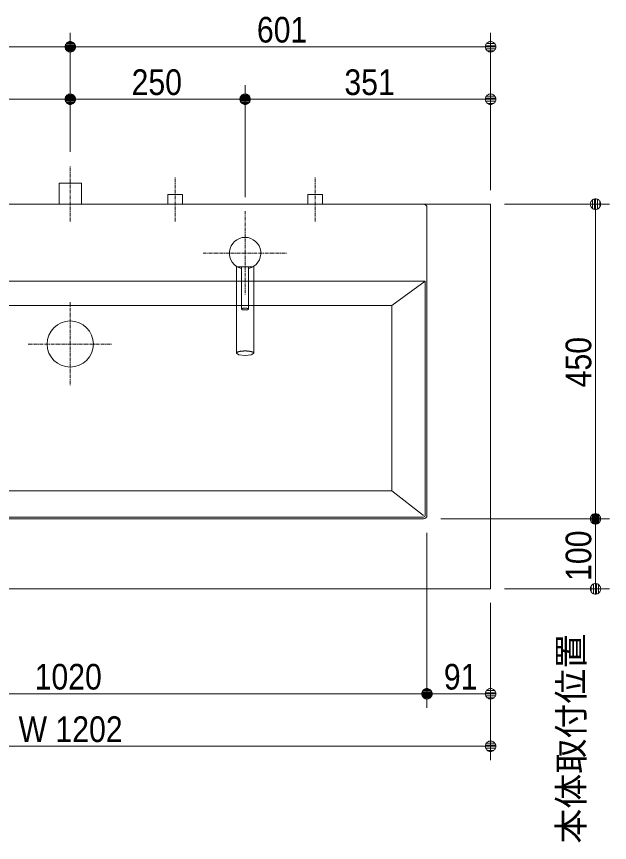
# Model space of a CAD drawing. Units: millimetres, scale not verified. Extents: x -6062 to 6062, y -3045 to 3045.
# Drawn here: x -4799 to -3952, y -733 to 448 of the extents above; entities that cross this region are included whole.
import ezdxf
from ezdxf.enums import TextEntityAlignment as Align

# ---------------------------------------------------------------- set-up
doc = ezdxf.new("R2010")
doc.units = ezdxf.units.MM
doc.header["$LTSCALE"] = 20
doc.linetypes.add('CHAIN1', pattern=[8, 5, -1, 1, -1])
for name, color, linetype, lineweight in [('0-1_5ボウル・キャビネット', 7, 'Continuous', 9), ('0-2_2寸法-1', 7, 'Continuous', 9), ('0-3_0', 7, 'Continuous', 9), ('0-4_2寸法-2', 7, 'Continuous', 9), ('0-5_4給排水', 7, 'Continuous', 9)]:
    doc.layers.add(name, color=color, linetype=linetype, lineweight=lineweight)
doc.styles.add('ＭＳ Ｐゴシック', font='')
doc.styles.get('ＭＳ Ｐゴシック').set_extended_font_data('MS PGothic')

# ---------------------------------------------------------------- blocks, each defined once
blk = doc.blocks.new('_Dot')
at = {"layer": '0-3_0'}
for p, q in [((-10, 0), (-20, 0)), ((9.78, 2), (-9.78, 2)), ((7.99, 6), (-7.99, 6)), ((9.16, -3.98), (-9.16, -3.98)), ((6, -7.98), (-6, -7.98))]:
    blk.add_line(p, q, dxfattribs=at)
for points in [[(10, 0), (9.92, 1.25), (9.69, 2.49), (9.3, 3.68), (8.76, 4.82), (8.09, 5.88), (7.29, 6.85), (6.37, 7.71), (5.36, 8.44), (4.26, 9.05), (3.09, 9.51), (1.87, 9.82), (0.63, 9.98), (-0.63, 9.98), (-1.87, 9.82), (-3.09, 9.51), (-4.26, 9.05), (-5.36, 8.44), (-6.37, 7.71), (-7.29, 6.85), (-8.09, 5.88), (-8.76, 4.82), (-9.3, 3.68), (-9.69, 2.49), (-9.92, 1.25), (-10, 0), (0, 0)], [(-10, 0), (-9.92, -1.25), (-9.69, -2.49), (-9.3, -3.68), (-8.76, -4.82), (-8.09, -5.88), (-7.29, -6.85), (-6.37, -7.71), (-5.36, -8.44), (-4.26, -9.05), (-3.09, -9.51), (-1.87, -9.82), (-0.63, -9.98), (0.63, -9.98), (1.87, -9.82), (3.09, -9.51), (4.26, -9.05), (5.36, -8.44), (6.37, -7.71), (7.29, -6.85), (8.09, -5.88), (8.76, -4.82), (9.3, -3.68), (9.69, -2.49), (9.92, -1.25), (10, 0), (0, 0)]]:
    blk.add_lwpolyline(points, close=True, dxfattribs=at)
blk = doc.blocks.new('グループ-19')
at = {"layer": '0-1_5ボウル・キャビネット'}
for p, q in [((-68800, 3600), (-48600, 3600)), ((-68900, -5300), (-68900, 3500)), ((-48500, 3500), (-48500, -5300)), ((-67900, 700), (-68850, 1400)), ((-49500, 700), (-48550, 1400)), ((-67900, -4600), (-68800, -5300)), ((-49500, -4600), (-48600, -5300)), ((-48600, -5350), (-68800, -5350)), ((-48600, -5400), (-68800, -5400))]:
    blk.add_line(p, q, dxfattribs=at)
at = {"layer": '0-1_5ボウル・キャビネット', "linetype": 'CHAIN1'}
for p, q in [((-58700, 800), (-58700, -1600)), ((-59900, -400), (-57500, -400))]:
    blk.add_line(p, q, dxfattribs=at)
at = {"layer": '0-1_5ボウル・キャビネット'}
blk.add_lwpolyline([(-68850, -5299.8), (-68850, 1400), (-48550, 1400), (-48550, -5299.8)], dxfattribs=at)
blk.add_lwpolyline([(-67900, 700), (-49500, 700), (-49500, -4600), (-67900, -4600)], close=True, dxfattribs=at)
blk.add_circle((-58700, -400), 660, dxfattribs=at)
for centre, radius, start, end in [((-68800, 3500), 100, 90, 180), ((-48600, 3500), 100, 0, 90), ((-68800, -5300), 100, 180, 270), ((-68799.9, -5299.9), 50.1, 179.89814, 269.89778), ((-48600.1, -5299.9), 50.1, 270.10222, 0.10186), ((-48600, -5300), 100, 270, 0)]:
    blk.add_arc(centre, radius, start, end, dxfattribs=at)
blk = doc.blocks.new('グループ-23')
at = {"layer": '0-5_4給排水', "linetype": 'CHAIN1'}
for p, q in [((-53700, 3400), (-53700, 1000)), ((-54900, 2200), (-52500, 2200))]:
    blk.add_line(p, q, dxfattribs=at)
at = {"layer": '0-5_4給排水'}
blk.add_line((-53475.5, 1810), (-53924.5, 1810), dxfattribs=at)
for points in [[(-53950, 685.1), (-53950, 737), (-53950, 788.8), (-53950, 840.7), (-53950, 892.5), (-53950, 944.4), (-53950, 996.2), (-53950, 1048.1), (-53950, 1099.9), (-53950, 1151.8), (-53950, 1203.6), (-53950, 1255.5), (-53950, 1307.3), (-53950, 1359.2), (-53950, 1411), (-53950, 1462.9), (-53950, 1514.7), (-53950, 1566.6), (-53950, 1618.4), (-53950, 1670.3), (-53950, 1722.1), (-53950, 1774), (-53950, 1825.8)], [(-53800, 1411.2), (-53800, 1432), (-53800, 1452.8), (-53800, 1473.5), (-53800, 1494.3), (-53800, 1515.1), (-53800, 1535.9), (-53800, 1556.7), (-53800, 1577.5), (-53800, 1598.3), (-53800, 1619), (-53800, 1639.8), (-53800, 1660.6), (-53800, 1681.4), (-53800, 1702.2), (-53800, 1723), (-53800, 1743.8), (-53800, 1764.5), (-53800, 1785.3), (-53800, 1806.1), (-53783.1, 1810), (-53762.3, 1810), (-53741.5, 1810), (-53720.7, 1810), (-53700, 1810), (-53679.2, 1810), (-53658.4, 1810), (-53637.6, 1810), (-53616.8, 1810), (-53600, 1806), (-53600, 1785.2), (-53600, 1764.5), (-53600, 1743.7), (-53600, 1722.9), (-53600, 1702.1), (-53600, 1681.3), (-53600, 1660.5), (-53600, 1639.7), (-53600, 1619), (-53600, 1598.2)], [(-53450, 1825.8), (-53450, 1774), (-53450, 1722.1), (-53450, 1670.3), (-53450, 1618.4), (-53450, 1566.6), (-53450, 1514.7), (-53450, 1462.9), (-53450, 1411), (-53450, 1359.2), (-53450, 1307.3), (-53450, 1255.5), (-53450, 1203.6), (-53450, 1151.8), (-53450, 1099.9), (-53450, 1048.1), (-53450, 996.2), (-53450, 944.4), (-53450, 892.5), (-53450, 840.7), (-53450, 788.8), (-53450, 737), (-53450, 685.1), (-53450, 633.3), (-53450, 581.4), (-53450, 529.6), (-53450, 477.7), (-53450, 425.9), (-53450, 374), (-53450, 322.2), (-53450, 270.3), (-53450, 218.5), (-53450, 166.6), (-53450, 114.8), (-53450, 62.9), (-53450, 11.1), (-53450, -40.8), (-53450, -92.6), (-53450, -144.5), (-53450, -196.3)], [(-53600, 1598.2), (-53600, 1577.4), (-53600, 1556.6), (-53600, 1535.8), (-53600, 1515), (-53600, 1494.2), (-53600, 1473.5), (-53600, 1452.7), (-53600, 1431.9), (-53600, 1411.1), (-53600, 1390.3), (-53600, 1369.5), (-53600, 1348.7), (-53600, 1328), (-53600, 1307.2), (-53600, 1286.4), (-53600, 1265.6), (-53600, 1244.8), (-53600, 1224), (-53600, 1203.2), (-53600, 1182.5), (-53600, 1161.7), (-53600, 1140.9), (-53600, 1120.1), (-53600, 1099.3), (-53600, 1078.5), (-53600, 1057.7), (-53600, 1037), (-53600, 1016.2), (-53600, 995.4), (-53600, 974.6), (-53600, 953.8), (-53600, 933), (-53600, 912.2), (-53600, 891.5), (-53600, 870.7), (-53600, 849.9), (-53600, 829.1), (-53600, 808.3), (-53600, 787.5)], [(-53800, 600.5), (-53800, 621.3), (-53800, 642.1), (-53800, 662.9), (-53800, 683.7), (-53800, 704.5), (-53800, 725.2), (-53800, 746), (-53800, 766.8), (-53800, 787.6), (-53800, 808.4), (-53800, 829.2), (-53800, 850), (-53800, 870.8), (-53800, 891.5), (-53800, 912.3), (-53800, 933.1), (-53800, 953.9), (-53800, 974.7), (-53800, 995.5), (-53800, 1016.3), (-53800, 1037), (-53800, 1057.8), (-53800, 1078.6), (-53800, 1099.4), (-53800, 1120.2), (-53800, 1141), (-53800, 1161.8), (-53800, 1182.5), (-53800, 1203.3), (-53800, 1224.1), (-53800, 1244.9), (-53800, 1265.7), (-53800, 1286.5), (-53800, 1307.3), (-53800, 1328), (-53800, 1348.8), (-53800, 1369.6), (-53800, 1390.4), (-53800, 1411.2)], [(-53600, 787.5), (-53600, 766.7), (-53600, 746), (-53600, 725.2), (-53600, 704.4), (-53600, 683.6), (-53600, 662.8), (-53600, 642), (-53600, 621.2), (-53600, 600.5), (-53629.4, 582.2), (-53700.1, 574.7), (-53770.8, 582.2), (-53800, 600.5), (-53800, 600.5), (-53799.9, 601.6), (-53799.7, 602.6), (-53799.3, 603.6), (-53798.8, 604.6), (-53798.1, 605.6), (-53797.3, 606.6), (-53796.3, 607.6), (-53795.2, 608.5), (-53793.9, 609.5), (-53792.5, 610.4), (-53790.9, 611.3), (-53789.1, 612.3), (-53787.3, 613.2), (-53785.2, 614.1), (-53783.1, 614.9), (-53780.9, 615.8), (-53778.5, 616.6), (-53776, 617.4), (-53773.4, 618.1), (-53770.8, 618.8), (-53768, 619.5), (-53765, 620.2), (-53762, 620.9), (-53758.9, 621.5), (-53755.6, 622)], [(-53450, -196.3), (-53450, -248.2), (-53450, -300), (-53450, -351.9), (-53450, -403.7), (-53450, -455.6), (-53450, -507.4), (-53450, -559.3), (-53450, -611.1), (-53450, -663), (-53523.5, -708.5), (-53700, -727.3), (-53876.5, -708.5), (-53950, -663), (-53950, -611.1), (-53950, -559.3), (-53950, -507.4), (-53950, -455.6), (-53950, -403.7), (-53950, -351.9), (-53950, -300), (-53950, -248.2), (-53950, -196.3), (-53950, -144.5), (-53950, -92.6), (-53950, -40.8), (-53950, 11.1), (-53950, 62.9), (-53950, 114.8), (-53950, 166.6), (-53950, 218.5), (-53950, 270.3), (-53950, 322.2), (-53950, 374), (-53950, 425.9), (-53950, 477.7), (-53950, 529.6), (-53950, 581.4), (-53950, 633.3), (-53950, 685.1)], [(-53755.6, 622), (-53752.3, 622.6), (-53748.8, 623.1), (-53745.3, 623.6), (-53741.8, 624.1), (-53738.2, 624.5), (-53734.5, 624.8), (-53730.9, 625.2), (-53727.1, 625.5), (-53723.4, 625.7), (-53719.6, 625.9), (-53715.8, 626.1), (-53711.9, 626.2), (-53708, 626.3), (-53704, 626.4), (-53700, 626.4), (-53696, 626.4), (-53692, 626.3), (-53688.1, 626.2), (-53684.2, 626.1), (-53680.4, 625.9), (-53676.6, 625.7), (-53672.9, 625.5), (-53669.1, 625.2), (-53665.5, 624.8), (-53661.8, 624.5), (-53658.2, 624.1), (-53654.7, 623.6), (-53651.2, 623.1), (-53647.7, 622.6), (-53644.4, 622), (-53641.1, 621.5), (-53638, 620.9), (-53635, 620.2), (-53632, 619.5), (-53629.2, 618.8), (-53626.6, 618.1), (-53624, 617.4), (-53621.5, 616.6), (-53619.1, 615.8)], [(-53619.1, 615.8), (-53616.9, 614.9), (-53614.8, 614.1), (-53612.7, 613.2), (-53610.9, 612.3), (-53609.1, 611.3), (-53607.5, 610.4), (-53606.1, 609.5), (-53604.8, 608.5), (-53603.7, 607.6), (-53602.7, 606.6), (-53601.9, 605.6), (-53601.2, 604.6), (-53600.7, 603.6), (-53600.3, 602.6), (-53600.1, 601.6), (-53600, 600.5), (-53600, 600.5)], [(-53950, -662.6), (-53949.8, -660), (-53949.2, -657.5), (-53948.3, -654.9), (-53947, -652.4), (-53945.3, -650), (-53943.2, -647.5), (-53940.8, -645.1), (-53937.9, -642.7), (-53934.7, -640.3), (-53931.2, -637.9), (-53927.2, -635.6), (-53922.9, -633.3), (-53918.2, -631), (-53913.1, -628.8), (-53907.7, -626.6), (-53902.1, -624.5), (-53896.2, -622.5), (-53890.1, -620.5), (-53883.6, -618.7), (-53876.9, -616.8), (-53869.9, -615.1), (-53862.6, -613.4), (-53855.1, -611.8), (-53847.2, -610.3), (-53839.1, -608.9), (-53830.7, -607.5), (-53822.1, -606.2), (-53813.3, -604.9), (-53804.4, -603.8), (-53795.4, -602.8), (-53786.3, -601.9), (-53777.2, -601), (-53767.9, -600.3), (-53758.5, -599.7), (-53749, -599.1), (-53739.4, -598.7), (-53729.7, -598.4), (-53719.9, -598.1), (-53710, -598)], [(-53710, -598), (-53700, -597.9), (-53690, -598), (-53680.1, -598.1), (-53670.3, -598.4), (-53660.6, -598.7), (-53651, -599.1), (-53641.5, -599.7), (-53632.1, -600.3), (-53622.8, -601), (-53613.7, -601.9), (-53604.6, -602.8), (-53595.6, -603.8), (-53586.7, -604.9), (-53577.9, -606.2), (-53569.3, -607.5), (-53560.9, -608.9), (-53552.8, -610.3), (-53544.9, -611.8), (-53537.4, -613.4), (-53530.1, -615.1), (-53523.1, -616.8), (-53516.4, -618.7), (-53509.9, -620.5), (-53503.8, -622.5), (-53497.9, -624.5), (-53492.3, -626.6), (-53486.9, -628.8), (-53481.8, -631), (-53477.1, -633.3), (-53472.8, -635.6), (-53468.8, -637.9), (-53465.3, -640.3), (-53462.1, -642.7), (-53459.2, -645.1), (-53456.8, -647.5), (-53454.7, -650), (-53453, -652.4), (-53451.7, -654.9), (-53450.8, -657.5)], [(-53450.8, -657.5), (-53450.2, -660), (-53450, -662.6), (-53450, -662.6)]]:
    blk.add_lwpolyline(points, dxfattribs=at)
blk.add_arc((-53700, 2200), 450, 282.83959, 257.16469, dxfattribs=at)
blk = doc.blocks.new('グループ-26')
at = {"layer": '0-5_4給排水', "linetype": 'CHAIN1'}
blk.add_line((-58700, 3100), (-58700, 4700), dxfattribs=at)
at = {"layer": '0-5_4給排水'}
blk.add_lwpolyline([(-59020, 3600), (-59020, 4200), (-58380, 4200), (-58380, 3600)], dxfattribs=at)
blk = doc.blocks.new('止水栓_平面_W100')
at = {"layer": '0-5_4給排水', "linetype": 'CHAIN1'}
for p, q in [((-2000, -500), (-2000, 780)), ((2000, -500), (2000, 780))]:
    blk.add_line(p, q, dxfattribs=at)
at = {"layer": '0-5_4給排水'}
for points in [[(-2210, 0), (-2210, 280), (-1790, 280), (-1790, 0)], [(1790, 0), (1790, 280), (2210, 280), (2210, 0)]]:
    blk.add_lwpolyline(points, dxfattribs=at)

msp = doc.modelspace()

# ---------------------------------------------------------------- linework, layer by layer
at = {"layer": '0-1_5ボウル・キャビネット'}
msp.add_lwpolyline([(-5323.5, 180), (-4121.5, 180), (-4121.5, -370), (-5323.5, -370)], close=True, dxfattribs=at)
at = {"layer": '0-2_2寸法-1'}
for p, q in [((-4722.5, 350), (-4722.5, 425)), ((-4722.5, 350), (-4722.5, 425)), ((-4121.5, 350), (-4121.5, 425)), ((-4737.51, 405), (-5308.49, 405)), ((-4707.49, 405), (-4136.51, 405)), ((-4722.5, 255), (-4722.5, 350)), ((-4722.5, 255), (-4722.5, 350)), ((-4472.5, 190), (-4472.5, 350)), ((-4472.5, 190), (-4472.5, 350)), ((-4121.5, 200), (-4121.5, 350)), ((-4737.51, 330), (-4957.49, 330)), ((-4707.49, 330), (-4487.51, 330)), ((-4457.49, 330), (-4136.51, 330)), ((-4101.5, 180), (-3951.5, 180)), ((-3971.5, 164.99), (-3971.5, -254.99)), ((-4192.5, -270), (-3951.5, -270)), ((-4101.5, -270), (-3951.5, -270)), ((-4212.5, -290), (-4212.5, -540)), ((-3971.5, -354.99), (-3971.5, -285.01)), ((-4101.5, -370), (-3951.5, -370)), ((-4212.5, -390), (-4212.5, -540)), ((-4121.5, -390), (-4121.5, -540)), ((-4227.51, -520), (-5217.49, -520)), ((-4197.49, -520), (-4136.51, -520)), ((-4121.5, -540), (-4121.5, -615)), ((-4136.51, -595), (-5308.49, -595))]:
    msp.add_line(p, q, dxfattribs=at)

# ---------------------------------------------------------------- block references
at = {"layer": '0-1_5ボウル・キャビネット', "xscale": 0.05, "yscale": 0.05}
msp.add_blockref('グループ-19', (-1787.5, 0), dxfattribs=at)
at = {"layer": '0-2_2寸法-1', "xscale": 0.7503418, "yscale": 0.7503418}
for p in [(-4722.5, 405), (-4121.5, 405), (-4722.5, 330), (-4472.5, 330), (-4121.5, 330), (-4212.5, -520), (-4121.5, -520), (-4121.5, -595)]:
    msp.add_blockref('_Dot', p, dxfattribs=at)
for p, rotation in [((-4722.5, 405), 180), ((-4722.5, 330), 180), ((-4472.5, 330), 180), ((-3971.5, 180), 90), ((-3971.5, -270), 270), ((-3971.5, -270), 90), ((-3971.5, -370), 270), ((-4212.5, -520), 180)]:
    msp.add_blockref('_Dot', p, dxfattribs=dict(at, rotation=rotation))
at = {"layer": '0-5_4給排水', "xscale": 0.05, "yscale": 0.05}
for name, p in [('グループ-26', (-1787.5, 0)), ('止水栓_平面_W100', (-4472.5, 180)), ('グループ-23', (-1787.5, 0))]:
    msp.add_blockref(name, p, dxfattribs=at)

# ---------------------------------------------------------------- texts
at = {"layer": '0-2_2寸法-1', "style": 'ＭＳ Ｐゴシック', "width": 0.9}
for s, p in [('601', (-4455.62, 400.04)), ('250', (-4634.78, 325.04)), ('351', (-4330.52, 325.04)), ('1020', (-4773.41, -524.96)), ('91', (-4188.33, -524.96)), ('W 1202', (-4796.36, -599.96))]:
    msp.add_text(s, height=36.66, dxfattribs=at).set_placement(p, align=Align.BOTTOM_LEFT)
for s, p in [('450', (-3966.54, -81.89)), ('100', (-3966.54, -358.61))]:
    msp.add_text(s, height=36.66, rotation=90, dxfattribs=at).set_placement(p, align=Align.BOTTOM_LEFT)
at = {"layer": '0-4_2寸法-2', "style": 'ＭＳ Ｐゴシック'}
msp.add_text('本体取付位置', height=36.66, rotation=90, dxfattribs=at).set_placement((-3977.19, -734.14), align=Align.BOTTOM_LEFT)

doc.saveas('drawing.dxf')
